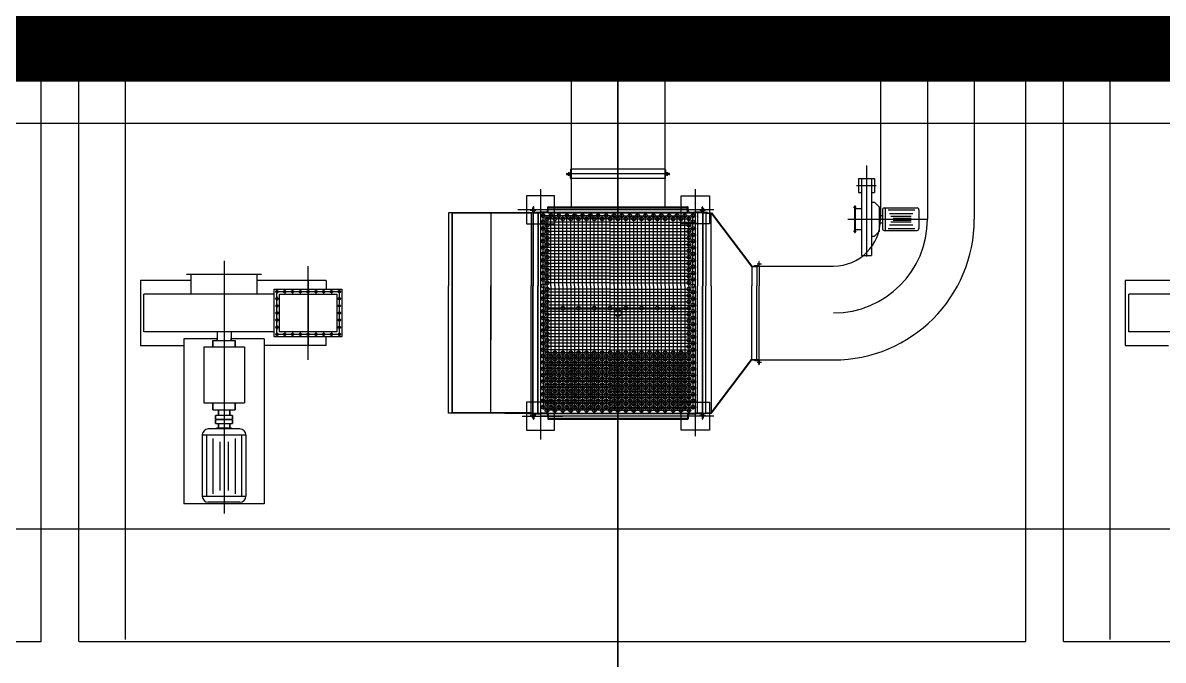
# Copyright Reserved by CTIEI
# Model space of a CAD drawing. Header units: metres. Extents: x -170 to 1091, y -90 to 504.
# Drawn here: x 245.65 to 257.81, y 76.04 to 82.83 of the extents above; entities that cross this region are included whole.
import ezdxf

# ---------------------------------------------------------------- set-up
doc = ezdxf.new("R2010")
doc.units = ezdxf.units.M
for name, pattern in [('PF_CENTER', [400, 250, -50, 50, -50]), ('PF_DASHED', [150, 100, -50]), ('PF_DIVIDE', [250, 100, -50, 0, -50, 0, -50])]:
    doc.linetypes.add(name, pattern=pattern)
for name, color, linetype in [('01', 7, 'CONTINUOUS'), ('02', 1, 'CONTINUOUS'), ('04', 2, 'PF_DASHED'), ('05', 4, 'PF_CENTER'), ('07', 6, 'PF_DIVIDE'), ('TKX', 3, 'CONTINUOUS')]:
    doc.layers.add(name, color=color, linetype=linetype)

msp = doc.modelspace()

# ---------------------------------------------------------------- linework, layer by layer
for p, q in [((247.4, 80.148, 0), (248.2, 80.148, 0)), ((247.45, 79.935, 0), (247.45, 80.148, 0)), ((248.15, 80.148, 0), (248.15, 79.935, 0)), ((248.336, 79.935, 0), (246.946, 79.935, 0)), ((258.836, 79.935, 0), (257.446, 79.935, 0)), ((247.725, 79.535, 0), (247.725, 79.442, 0)), ((247.875, 79.535, 0), (247.875, 79.442, 0)), ((247.68, 79.442, 0), (247.92, 79.442, 0)), ((247.68, 79.376, 0), (247.68, 79.442, 0)), ((247.68, 79.442, 0), (247.68, 79.376, 0)), ((247.725, 79.442, 0), (247.725, 79.465, 0)), ((247.875, 79.442, 0), (247.875, 79.465, 0)), ((247.92, 79.376, 0), (247.92, 79.442, 0)), ((247.92, 79.442, 0), (247.92, 79.376, 0)), ((247.583, 79.376, 0), (247.583, 78.777, 0)), ((247.583, 79.376, 0), (248.018, 79.376, 0)), ((248.018, 79.376, 0), (248.018, 78.777, 0)), ((247.583, 78.777, 0), (248.018, 78.777, 0)), ((247.68, 78.777, 0), (247.68, 78.704, 0)), ((247.68, 78.704, 0), (247.68, 78.777, 0)), ((247.68, 78.704, 0), (247.92, 78.704, 0)), ((247.74, 78.704, 0), (247.74, 78.642, 0)), ((247.74, 78.642, 0), (247.74, 78.704, 0)), ((247.86, 78.704, 0), (247.86, 78.642, 0)), ((247.86, 78.642, 0), (247.86, 78.704, 0)), ((247.92, 78.777, 0), (247.92, 78.704, 0)), ((247.92, 78.704, 0), (247.92, 78.777, 0)), ((247.89, 78.642, 0), (247.71, 78.642, 0)), ((247.71, 78.603, 0), (247.71, 78.642, 0)), ((247.71, 78.642, 0), (247.71, 78.603, 0)), ((247.71, 78.603, 0), (247.89, 78.603, 0)), ((247.71, 78.558, 0), (247.71, 78.597, 0)), ((247.71, 78.597, 0), (247.71, 78.558, 0)), ((247.89, 78.597, 0), (247.71, 78.597, 0)), ((247.71, 78.558, 0), (247.89, 78.558, 0)), ((247.74, 78.603, 0), (247.74, 78.597, 0)), ((247.74, 78.597, 0), (247.74, 78.603, 0)), ((247.74, 78.558, 0), (247.74, 78.51, 0)), ((247.74, 78.51, 0), (247.74, 78.558, 0)), ((247.86, 78.603, 0), (247.86, 78.597, 0)), ((247.86, 78.597, 0), (247.86, 78.603, 0)), ((247.86, 78.558, 0), (247.86, 78.51, 0)), ((247.86, 78.51, 0), (247.86, 78.558, 0)), ((247.89, 78.603, 0), (247.89, 78.642, 0)), ((247.89, 78.642, 0), (247.89, 78.603, 0)), ((247.89, 78.558, 0), (247.89, 78.597, 0)), ((247.89, 78.597, 0), (247.89, 78.558, 0)), ((247.568, 78.436, 0), (248.032, 78.436, 0)), ((247.568, 78.436, 0), (247.568, 77.782, 0)), ((247.969, 78.499, 0), (247.631, 78.499, 0)), ((248.032, 78.436, 0), (248.032, 77.782, 0)), ((247.568, 77.782, 0), (248.032, 77.782, 0)), ((247.969, 77.719, 0), (247.631, 77.719, 0))]:
    msp.add_line(p, q)
at = {"ltscale": 8}
for p, q in [((251.263, 79.791, 0), (251.393, 79.791, 0)), ((251.263, 79.781, 0), (251.393, 79.781, 0)), ((251.431, 79.791, 0), (251.561, 79.791, 0)), ((251.431, 79.781, 0), (251.561, 79.781, 0)), ((251.599, 79.791, 0), (251.729, 79.791, 0)), ((251.599, 79.781, 0), (251.729, 79.781, 0)), ((251.767, 79.791, 0), (251.897, 79.791, 0)), ((251.767, 79.781, 0), (251.897, 79.781, 0)), ((251.935, 79.791, 0), (252.065, 79.791, 0)), ((251.935, 79.781, 0), (252.065, 79.781, 0)), ((252.103, 79.791, 0), (252.233, 79.791, 0)), ((252.103, 79.781, 0), (252.233, 79.781, 0)), ((252.271, 79.791, 0), (252.401, 79.791, 0)), ((252.271, 79.781, 0), (252.401, 79.781, 0)), ((252.439, 79.791, 0), (252.569, 79.791, 0)), ((252.439, 79.781, 0), (252.569, 79.781, 0)), ((252.607, 79.791, 0), (252.737, 79.791, 0)), ((252.607, 79.781, 0), (252.737, 79.781, 0))]:
    msp.add_line(p, q, dxfattribs=at)
at = {"linetype": 'Continuous', "const_width": 1, "elevation": 0}
msp.add_lwpolyline([(165.7, 127.024), (280.5, 127.024), (280.5, 82.699), (165.7, 82.699)], close=True, dxfattribs=at)
at = {"elevation": 0}
msp.add_lwpolyline([(247.877, 78.51), (247.877, 78.499), (247.723, 78.499), (247.723, 78.51)], close=True, dxfattribs=at)
at = {"ltscale": 50}
msp.add_circle((252, 79.735, 0), 0.0358, dxfattribs=at)
for centre, start, end in [((247.631, 78.436, 0), 90, 180), ((247.969, 78.436, 0), 0, 90), ((247.969, 77.782, 0), 270, 0)]:
    msp.add_arc(centre, 0.063, start, end)
at = {"layer": '01', "ltscale": 8}
for p, q in [((251.5, 82.699, 0), (251.5, 80.867, 0)), ((252.5, 82.699, 0), (252.5, 80.867, 0)), ((254.8, 82.699, 0), (254.8, 80.735, 0)), ((255.8, 82.699, 0), (255.8, 80.735, 0)), ((251.494, 81.261, 0), (251.494, 81.229, 0)), ((252.5, 81.267, 0), (251.498, 81.267, 0)), ((252.506, 81.261, 0), (252.506, 81.229, 0)), ((252.55, 81.217, 0), (251.45, 81.217, 0)), ((251.5, 81.217, 0), (251.45, 81.217, 0)), ((251.5, 81.217, 0), (251.45, 81.217, 0)), ((251.456, 81.223, 0), (251.488, 81.223, 0)), ((251.456, 81.211, 0), (251.488, 81.211, 0)), ((251.494, 81.173, 0), (251.494, 81.205, 0)), ((252.5, 81.167, 0), (251.498, 81.167, 0)), ((252.5, 81.217, 0), (252.55, 81.217, 0)), ((252.5, 81.217, 0), (252.55, 81.217, 0)), ((252.506, 81.173, 0), (252.506, 81.205, 0)), ((252.544, 81.223, 0), (252.512, 81.223, 0)), ((252.544, 81.211, 0), (252.512, 81.211, 0)), ((254.565, 81.169, 0), (254.735, 81.169, 0)), ((254.565, 81.169, 0), (254.565, 81.018, 0)), ((254.596, 81.169, 0), (254.596, 80.348, 0)), ((254.705, 81.169, 0), (254.705, 80.348, 0)), ((254.735, 81.169, 0), (254.735, 81.018, 0)), ((251.025, 80.985, 0), (251.025, 80.685, 0)), ((251.325, 80.985, 0), (251.025, 80.985, 0)), ((251.325, 80.685, 0), (251.325, 80.985, 0)), ((252.675, 80.685, 0), (252.675, 80.985, 0)), ((252.675, 80.985, 0), (252.975, 80.985, 0)), ((252.975, 80.985, 0), (252.975, 80.685, 0)), ((254.565, 81.018, 0), (254.596, 81.018, 0)), ((254.705, 81.018, 0), (254.735, 81.018, 0)), ((254.705, 81.018, 0), (254.735, 81.018, 0)), ((251.097, 80.802, 0), (251.097, 80.867, 0)), ((251.257, 80.867, 0), (252.743, 80.867, 0)), ((251.257, 80.802, 0), (251.257, 80.867, 0)), ((252.743, 80.802, 0), (252.743, 80.867, 0)), ((252.903, 80.802, 0), (252.903, 80.867, 0)), ((254.524, 80.877, 0), (254.524, 80.593, 0)), ((254.524, 80.877, 0), (254.528, 80.877, 0)), ((254.528, 80.877, 0), (254.528, 80.593, 0)), ((254.705, 80.915, 0), (254.735, 80.915, 0)), ((254.785, 80.865, 0), (254.735, 80.915, 0)), ((254.785, 80.865, 0), (254.785, 80.605, 0)), ((251.044, 80.802, 0), (250.194, 80.802, 0)), ((250.194, 80.802, 0), (250.194, 80.024, 0)), ((250.234, 78.668, 0), (250.234, 80.802, 0)), ((250.237, 78.668, 0), (250.237, 80.802, 0)), ((251.074, 80.799, 0), (250.237, 80.799, 0)), ((250.644, 80.799, 0), (250.644, 79.446, 0)), ((251.094, 80.802, 0), (251.044, 80.802, 0)), ((251.049, 80.807, 0), (251.083, 80.807, 0)), ((251.074, 80.802, 0), (251.074, 80.024, 0)), ((251.089, 80.847, 0), (251.089, 80.813, 0)), ((251.094, 80.802, 0), (251.094, 80.852, 0)), ((251.094, 80.814, 0), (251.094, 80.024, 0)), ((251.097, 80.814, 0), (251.097, 80.024, 0)), ((251.097, 80.802, 0), (251.177, 80.802, 0)), ((251.106, 80.82, 0), (251.102, 80.863, 0)), ((251.116, 80.811, 0), (251.177, 80.811, 0)), ((251.15, 80.802, 0), (251.15, 80.024, 0)), ((251.238, 80.811, 0), (251.177, 80.811, 0)), ((251.257, 80.802, 0), (251.177, 80.802, 0)), ((251.248, 80.82, 0), (251.252, 80.863, 0)), ((251.257, 80.855, 0), (252.743, 80.855, 0)), ((251.257, 80.811, 0), (252.743, 80.811, 0)), ((251.257, 80.802, 0), (252.743, 80.802, 0)), ((252.743, 80.802, 0), (252.823, 80.802, 0)), ((252.752, 80.82, 0), (252.748, 80.863, 0)), ((252.762, 80.811, 0), (252.823, 80.811, 0)), ((252.884, 80.811, 0), (252.823, 80.811, 0)), ((252.903, 80.802, 0), (252.823, 80.802, 0)), ((252.85, 80.814, 0), (252.85, 80.024, 0)), ((252.894, 80.82, 0), (252.898, 80.863, 0)), ((252.903, 80.814, 0), (252.903, 80.024, 0)), ((252.906, 80.802, 0), (252.906, 80.852, 0)), ((252.906, 80.814, 0), (252.906, 80.024, 0)), ((252.906, 80.802, 0), (252.956, 80.802, 0)), ((252.911, 80.847, 0), (252.911, 80.813, 0)), ((252.951, 80.807, 0), (252.916, 80.807, 0)), ((252.936, 80.802, 0), (252.936, 80.024, 0)), ((252.936, 80.799, 0), (252.995, 80.799, 0)), ((252.956, 80.802, 0), (252.996, 80.802, 0)), ((252.995, 80.024, 0), (252.995, 80.799, 0)), ((252.995, 80.799, 0), (253.425, 80.232, 0)), ((252.996, 80.802, 0), (253.426, 80.235, 0)), ((254.524, 80.847, 0), (254.596, 80.847, 0)), ((254.785, 80.775, 0), (254.82, 80.775, 0)), ((254.82, 80.835, 0), (254.82, 80.635, 0)), ((254.84, 80.855, 0), (255.19, 80.855, 0)), ((254.85, 80.855, 0), (254.85, 80.615, 0)), ((255.209, 80.835, 0), (255.209, 80.635, 0)), ((251.025, 80.685, 0), (251.325, 80.685, 0)), ((252.975, 80.685, 0), (252.675, 80.685, 0)), ((254.524, 80.623, 0), (254.596, 80.623, 0)), ((254.785, 80.695, 0), (254.82, 80.695, 0)), ((254.524, 80.593, 0), (254.528, 80.593, 0)), ((254.705, 80.555, 0), (254.735, 80.555, 0)), ((254.785, 80.605, 0), (254.735, 80.555, 0)), ((254.84, 80.615, 0), (255.19, 80.615, 0)), ((253.501, 80.28, 0), (253.501, 80.246, 0)), ((253.506, 80.235, 0), (253.506, 80.285, 0)), ((254.596, 80.348, 0), (254.705, 80.348, 0)), ((253.425, 80.232, 0), (253.481, 80.232, 0)), ((253.426, 80.235, 0), (253.506, 80.235, 0)), ((253.426, 80.235, 0), (254.3, 80.235, 0)), ((253.426, 80.232, 0), (253.426, 80.024, 0)), ((253.506, 80.235, 0), (253.456, 80.235, 0)), ((253.461, 80.24, 0), (253.495, 80.24, 0)), ((253.481, 80.235, 0), (253.481, 80.024, 0)), ((253.506, 80.235, 0), (253.506, 80.024, 0)), ((247.45, 80.08, 0), (246.91, 80.08, 0)), ((246.91, 80.08, 0), (246.91, 79.39, 0)), ((248.89, 80.08, 0), (248.15, 80.08, 0)), ((248.89, 80.08, 0), (248.89, 79.99, 0)), ((250.194, 78.668, 0), (250.194, 80.024, 0)), ((250.644, 78.671, 0), (250.644, 80.024, 0)), ((251.074, 78.668, 0), (251.074, 80.024, 0)), ((251.094, 78.668, 0), (251.094, 80.024, 0)), ((251.097, 78.668, 0), (251.097, 80.024, 0)), ((251.15, 78.668, 0), (251.15, 80.024, 0)), ((252.85, 78.668, 0), (252.85, 80.024, 0)), ((252.903, 78.668, 0), (252.903, 80.024, 0)), ((252.906, 78.668, 0), (252.906, 80.024, 0)), ((252.936, 78.668, 0), (252.936, 80.024, 0)), ((252.995, 80.024, 0), (252.995, 78.671, 0)), ((253.426, 79.235, 0), (253.426, 80.024, 0)), ((253.481, 79.235, 0), (253.481, 80.024, 0)), ((253.506, 79.235, 0), (253.506, 80.024, 0)), ((257.95, 80.08, 0), (257.41, 80.08, 0)), ((257.41, 80.08, 0), (257.41, 79.39, 0)), ((246.946, 79.535, 0), (246.946, 79.935, 0)), ((248.336, 79.99, 0), (249.056, 79.99, 0)), ((248.336, 79.48, 0), (248.336, 79.99, 0)), ((248.39, 79.935, 0), (249.002, 79.935, 0)), ((248.39, 79.535, 0), (248.39, 79.935, 0)), ((249.002, 79.935, 0), (249.002, 79.535, 0)), ((249.056, 79.99, 0), (249.056, 79.48, 0)), ((257.446, 79.535, 0), (257.446, 79.935, 0)), ((249.002, 79.535, 0), (248.39, 79.535, 0)), ((247.371, 79.458, 0), (247.371, 77.7, 0)), ((247.725, 79.458, 0), (247.371, 79.458, 0)), ((248.229, 79.458, 0), (247.875, 79.458, 0)), ((248.229, 79.458, 0), (248.229, 77.7, 0)), ((249.056, 79.48, 0), (248.336, 79.48, 0)), ((248.89, 79.39, 0), (248.89, 79.48, 0)), ((246.91, 79.39, 0), (247.371, 79.39, 0)), ((248.89, 79.39, 0), (248.229, 79.39, 0)), ((257.41, 79.39, 0), (257.871, 79.39, 0)), ((252.995, 78.671, 0), (253.425, 79.238, 0)), ((252.996, 78.668, 0), (253.426, 79.235, 0)), ((253.425, 79.238, 0), (253.481, 79.238, 0)), ((253.426, 79.235, 0), (253.506, 79.235, 0)), ((253.426, 79.235, 0), (254.3, 79.235, 0)), ((253.506, 79.235, 0), (253.456, 79.235, 0)), ((253.461, 79.23, 0), (253.495, 79.23, 0)), ((253.501, 79.19, 0), (253.501, 79.225, 0)), ((253.506, 79.235, 0), (253.506, 79.185, 0)), ((251.025, 78.785, 0), (251.025, 78.485, 0)), ((251.325, 78.785, 0), (251.025, 78.785, 0)), ((251.325, 78.485, 0), (251.325, 78.785, 0)), ((252.675, 78.485, 0), (252.675, 78.785, 0)), ((252.675, 78.785, 0), (252.975, 78.785, 0)), ((252.975, 78.785, 0), (252.975, 78.485, 0)), ((251.044, 78.668, 0), (250.194, 78.668, 0)), ((251.074, 78.671, 0), (250.237, 78.671, 0)), ((250.795, 78.668, 0), (252.743, 78.668, 0)), ((251.094, 78.668, 0), (251.044, 78.668, 0)), ((251.049, 78.663, 0), (251.083, 78.663, 0)), ((251.089, 78.623, 0), (251.089, 78.658, 0)), ((251.094, 78.668, 0), (251.094, 78.618, 0)), ((251.097, 78.668, 0), (251.177, 78.668, 0)), ((251.097, 78.668, 0), (251.097, 78.603, 0)), ((251.106, 78.651, 0), (251.102, 78.608, 0)), ((251.116, 78.66, 0), (251.177, 78.66, 0)), ((251.257, 78.668, 0), (251.177, 78.668, 0)), ((251.238, 78.66, 0), (251.177, 78.66, 0)), ((251.248, 78.651, 0), (251.252, 78.608, 0)), ((251.257, 78.668, 0), (251.257, 78.603, 0)), ((251.257, 78.665, 0), (252.743, 78.665, 0)), ((251.257, 78.615, 0), (252.743, 78.615, 0)), ((251.257, 78.603, 0), (252.743, 78.603, 0)), ((252.743, 78.668, 0), (252.823, 78.668, 0)), ((252.743, 78.668, 0), (252.743, 78.603, 0)), ((252.752, 78.651, 0), (252.748, 78.608, 0)), ((252.762, 78.66, 0), (252.823, 78.66, 0)), ((252.903, 78.668, 0), (252.823, 78.668, 0)), ((252.884, 78.66, 0), (252.823, 78.66, 0)), ((252.894, 78.651, 0), (252.898, 78.608, 0)), ((252.903, 78.668, 0), (252.903, 78.603, 0)), ((252.906, 78.668, 0), (252.906, 78.618, 0)), ((252.906, 78.668, 0), (252.956, 78.668, 0)), ((252.911, 78.623, 0), (252.911, 78.658, 0)), ((252.951, 78.663, 0), (252.916, 78.663, 0)), ((252.936, 78.671, 0), (252.995, 78.671, 0)), ((252.956, 78.668, 0), (252.996, 78.668, 0)), ((251.025, 78.485, 0), (251.325, 78.485, 0)), ((252.975, 78.485, 0), (252.675, 78.485, 0)), ((248.229, 77.7, 0), (247.371, 77.7, 0))]:
    msp.add_line(p, q, dxfattribs=at)
at = {"layer": '01'}
for p, q in [((248.336, 79.535, 0), (246.946, 79.535, 0)), ((258.836, 79.535, 0), (257.446, 79.535, 0))]:
    msp.add_line(p, q, dxfattribs=at)
at = {"layer": '01', "ltscale": 8}
for centre, radius in [((251.202, 80.772, 0), 0.02), ((251.244, 80.738, 0), 0.02), ((251.286, 80.772, 0), 0.02), ((251.328, 80.738, 0), 0.02), ((251.37, 80.772, 0), 0.02), ((251.412, 80.738, 0), 0.02), ((251.454, 80.772, 0), 0.02), ((251.496, 80.738, 0), 0.02), ((251.538, 80.772, 0), 0.02), ((251.58, 80.738, 0), 0.02), ((251.622, 80.772, 0), 0.02), ((251.664, 80.738, 0), 0.02), ((251.706, 80.772, 0), 0.02), ((251.748, 80.738, 0), 0.02), ((251.79, 80.772, 0), 0.02), ((251.832, 80.738, 0), 0.02), ((251.874, 80.772, 0), 0.02), ((251.916, 80.738, 0), 0.02), ((251.958, 80.772, 0), 0.02), ((252, 80.738, 0), 0.02), ((252.042, 80.772, 0), 0.02), ((252.084, 80.738, 0), 0.02), ((252.126, 80.772, 0), 0.02), ((252.168, 80.738, 0), 0.02), ((252.21, 80.772, 0), 0.02), ((252.252, 80.738, 0), 0.02), ((252.294, 80.772, 0), 0.02), ((252.336, 80.738, 0), 0.02), ((252.378, 80.772, 0), 0.02), ((252.42, 80.738, 0), 0.02), ((252.462, 80.772, 0), 0.02), ((252.504, 80.738, 0), 0.02), ((252.546, 80.772, 0), 0.02), ((252.588, 80.738, 0), 0.02), ((252.63, 80.772, 0), 0.02), ((252.672, 80.738, 0), 0.02), ((252.714, 80.772, 0), 0.02), ((252.756, 80.738, 0), 0.02), ((252.798, 80.772, 0), 0.02), ((251.202, 80.704, 0), 0.02), ((251.202, 80.636, 0), 0.02), ((251.244, 80.67, 0), 0.02), ((251.244, 80.602, 0), 0.02), ((252.756, 80.67, 0), 0.02), ((252.756, 80.602, 0), 0.02), ((252.798, 80.704, 0), 0.02), ((252.798, 80.636, 0), 0.02), ((251.202, 80.568, 0), 0.02), ((251.202, 80.5, 0), 0.02), ((251.244, 80.534, 0), 0.02), ((252.756, 80.534, 0), 0.02), ((252.798, 80.568, 0), 0.02), ((252.798, 80.5, 0), 0.02), ((251.202, 80.432, 0), 0.02), ((251.202, 80.364, 0), 0.02), ((251.244, 80.466, 0), 0.02), ((251.244, 80.398, 0), 0.02), ((252.756, 80.466, 0), 0.02), ((252.756, 80.398, 0), 0.02), ((252.798, 80.432, 0), 0.02), ((252.798, 80.364, 0), 0.02), ((251.202, 80.296, 0), 0.02), ((251.244, 80.33, 0), 0.02), ((251.244, 80.262, 0), 0.02), ((252.756, 80.33, 0), 0.02), ((252.756, 80.262, 0), 0.02), ((252.798, 80.296, 0), 0.02), ((251.202, 80.228, 0), 0.02), ((251.202, 80.16, 0), 0.02), ((251.244, 80.194, 0), 0.02), ((251.244, 80.126, 0), 0.02), ((252.756, 80.194, 0), 0.02), ((252.756, 80.126, 0), 0.02), ((252.798, 80.228, 0), 0.02), ((252.798, 80.16, 0), 0.02), ((251.202, 80.092, 0), 0.02), ((251.202, 80.024, 0), 0.02), ((251.244, 80.058, 0), 0.02), ((252.756, 80.058, 0), 0.02), ((252.798, 80.092, 0), 0.02), ((252.798, 80.024, 0), 0.02), ((248.364, 79.963, 0), 0.012), ((248.364, 79.887, 0), 0.012), ((248.447, 79.963, 0), 0.012), ((248.53, 79.963, 0), 0.012), ((248.613, 79.963, 0), 0.012), ((248.696, 79.963, 0), 0.012), ((248.779, 79.963, 0), 0.012), ((248.862, 79.963, 0), 0.012), ((248.945, 79.963, 0), 0.012), ((249.028, 79.963, 0), 0.012), ((249.028, 79.887, 0), 0.012), ((251.202, 79.956, 0), 0.02), ((251.202, 79.888, 0), 0.02), ((251.244, 79.99, 0), 0.02), ((251.244, 79.922, 0), 0.02), ((252.756, 79.99, 0), 0.02), ((252.756, 79.922, 0), 0.02), ((252.798, 79.956, 0), 0.02), ((252.798, 79.888, 0), 0.02), ((248.364, 79.811, 0), 0.012), ((249.028, 79.811, 0), 0.012), ((251.202, 79.82, 0), 0.02), ((251.202, 79.752, 0), 0.02), ((251.244, 79.854, 0), 0.02), ((251.244, 79.786, 0), 0.02), ((251.412, 79.786, 0), 0.02), ((251.58, 79.786, 0), 0.02), ((251.748, 79.786, 0), 0.02), ((251.916, 79.786, 0), 0.02), ((252.084, 79.786, 0), 0.02), ((252.252, 79.786, 0), 0.02), ((252.42, 79.786, 0), 0.02), ((252.588, 79.786, 0), 0.02), ((252.756, 79.854, 0), 0.02), ((252.756, 79.786, 0), 0.02), ((252.798, 79.82, 0), 0.02), ((252.798, 79.752, 0), 0.02), ((248.364, 79.735, 0), 0.012), ((248.364, 79.659, 0), 0.012), ((249.028, 79.735, 0), 0.012), ((249.028, 79.659, 0), 0.012), ((251.202, 79.684, 0), 0.02), ((251.244, 79.718, 0), 0.02), ((251.244, 79.65, 0), 0.02), ((252.756, 79.718, 0), 0.02), ((252.756, 79.65, 0), 0.02), ((252.798, 79.684, 0), 0.02), ((248.364, 79.583, 0), 0.012), ((249.028, 79.583, 0), 0.012), ((251.202, 79.616, 0), 0.02), ((251.202, 79.548, 0), 0.02), ((251.244, 79.582, 0), 0.02), ((251.244, 79.514, 0), 0.02), ((252.756, 79.582, 0), 0.02), ((252.756, 79.514, 0), 0.02), ((252.798, 79.616, 0), 0.02), ((252.798, 79.548, 0), 0.02), ((248.364, 79.507, 0), 0.012), ((248.447, 79.507, 0), 0.012), ((248.53, 79.507, 0), 0.012), ((248.613, 79.507, 0), 0.012), ((248.696, 79.507, 0), 0.012), ((248.779, 79.507, 0), 0.012), ((248.862, 79.507, 0), 0.012), ((248.945, 79.507, 0), 0.012), ((249.028, 79.507, 0), 0.012), ((251.202, 79.48, 0), 0.02), ((251.202, 79.412, 0), 0.02), ((251.244, 79.446, 0), 0.02), ((252.756, 79.446, 0), 0.02), ((252.798, 79.48, 0), 0.02), ((252.798, 79.412, 0), 0.02), ((251.202, 79.344, 0), 0.02), ((251.202, 79.276, 0), 0.02), ((251.244, 79.378, 0), 0.02), ((251.244, 79.31, 0), 0.02), ((251.286, 79.276, 0), 0.02), ((251.328, 79.31, 0), 0.02), ((251.37, 79.276, 0), 0.02), ((251.412, 79.31, 0), 0.02), ((251.454, 79.276, 0), 0.02), ((251.496, 79.31, 0), 0.02), ((251.538, 79.276, 0), 0.02), ((251.58, 79.31, 0), 0.02), ((251.622, 79.276, 0), 0.02), ((251.664, 79.31, 0), 0.02), ((251.706, 79.276, 0), 0.02), ((251.748, 79.31, 0), 0.02), ((251.79, 79.276, 0), 0.02), ((251.832, 79.31, 0), 0.02), ((251.874, 79.276, 0), 0.02), ((251.916, 79.31, 0), 0.02), ((251.958, 79.276, 0), 0.02), ((252, 79.31, 0), 0.02), ((252.042, 79.276, 0), 0.02), ((252.084, 79.31, 0), 0.02), ((252.126, 79.276, 0), 0.02), ((252.168, 79.31, 0), 0.02), ((252.21, 79.276, 0), 0.02), ((252.252, 79.31, 0), 0.02), ((252.294, 79.276, 0), 0.02), ((252.336, 79.31, 0), 0.02), ((252.378, 79.276, 0), 0.02), ((252.42, 79.31, 0), 0.02), ((252.462, 79.276, 0), 0.02), ((252.504, 79.31, 0), 0.02), ((252.546, 79.276, 0), 0.02), ((252.588, 79.31, 0), 0.02), ((252.63, 79.276, 0), 0.02), ((252.672, 79.31, 0), 0.02), ((252.714, 79.276, 0), 0.02), ((252.756, 79.378, 0), 0.02), ((252.756, 79.31, 0), 0.02), ((252.798, 79.344, 0), 0.02), ((252.798, 79.276, 0), 0.02), ((251.202, 79.208, 0), 0.02), ((251.244, 79.242, 0), 0.02), ((251.244, 79.174, 0), 0.02), ((251.286, 79.208, 0), 0.02), ((251.328, 79.242, 0), 0.02), ((251.328, 79.174, 0), 0.02), ((251.37, 79.208, 0), 0.02), ((251.412, 79.242, 0), 0.02), ((251.412, 79.174, 0), 0.02), ((251.454, 79.208, 0), 0.02), ((251.496, 79.242, 0), 0.02), ((251.496, 79.174, 0), 0.02), ((251.538, 79.208, 0), 0.02), ((251.58, 79.242, 0), 0.02), ((251.58, 79.174, 0), 0.02), ((251.622, 79.208, 0), 0.02), ((251.664, 79.242, 0), 0.02), ((251.664, 79.174, 0), 0.02), ((251.706, 79.208, 0), 0.02), ((251.748, 79.242, 0), 0.02), ((251.748, 79.174, 0), 0.02), ((251.79, 79.208, 0), 0.02), ((251.832, 79.242, 0), 0.02), ((251.832, 79.174, 0), 0.02), ((251.874, 79.208, 0), 0.02), ((251.916, 79.242, 0), 0.02), ((251.916, 79.174, 0), 0.02), ((251.958, 79.208, 0), 0.02), ((252, 79.242, 0), 0.02), ((252, 79.174, 0), 0.02), ((252.042, 79.208, 0), 0.02), ((252.084, 79.242, 0), 0.02), ((252.084, 79.174, 0), 0.02), ((252.126, 79.208, 0), 0.02), ((252.168, 79.242, 0), 0.02), ((252.168, 79.174, 0), 0.02), ((252.21, 79.208, 0), 0.02), ((252.252, 79.242, 0), 0.02), ((252.252, 79.174, 0), 0.02), ((252.294, 79.208, 0), 0.02), ((252.336, 79.242, 0), 0.02), ((252.336, 79.174, 0), 0.02), ((252.378, 79.208, 0), 0.02), ((252.42, 79.242, 0), 0.02), ((252.42, 79.174, 0), 0.02), ((252.462, 79.208, 0), 0.02), ((252.504, 79.242, 0), 0.02), ((252.504, 79.174, 0), 0.02), ((252.546, 79.208, 0), 0.02), ((252.588, 79.242, 0), 0.02), ((252.588, 79.174, 0), 0.02), ((252.63, 79.208, 0), 0.02), ((252.672, 79.242, 0), 0.02), ((252.672, 79.174, 0), 0.02), ((252.714, 79.208, 0), 0.02), ((252.756, 79.242, 0), 0.02), ((252.756, 79.174, 0), 0.02), ((252.798, 79.208, 0), 0.02), ((251.202, 79.14, 0), 0.02), ((251.202, 79.072, 0), 0.02), ((251.244, 79.106, 0), 0.02), ((251.244, 79.038, 0), 0.02), ((251.286, 79.14, 0), 0.02), ((251.286, 79.072, 0), 0.02), ((251.328, 79.106, 0), 0.02), ((251.328, 79.038, 0), 0.02), ((251.37, 79.14, 0), 0.02), ((251.37, 79.072, 0), 0.02), ((251.412, 79.106, 0), 0.02), ((251.412, 79.038, 0), 0.02), ((251.454, 79.14, 0), 0.02), ((251.454, 79.072, 0), 0.02), ((251.496, 79.106, 0), 0.02), ((251.496, 79.038, 0), 0.02), ((251.538, 79.14, 0), 0.02), ((251.538, 79.072, 0), 0.02), ((251.58, 79.106, 0), 0.02), ((251.58, 79.038, 0), 0.02), ((251.622, 79.14, 0), 0.02), ((251.622, 79.072, 0), 0.02), ((251.664, 79.106, 0), 0.02), ((251.664, 79.038, 0), 0.02), ((251.706, 79.14, 0), 0.02), ((251.706, 79.072, 0), 0.02), ((251.748, 79.106, 0), 0.02), ((251.748, 79.038, 0), 0.02), ((251.79, 79.14, 0), 0.02), ((251.79, 79.072, 0), 0.02), ((251.832, 79.106, 0), 0.02), ((251.832, 79.038, 0), 0.02), ((251.874, 79.14, 0), 0.02), ((251.874, 79.072, 0), 0.02), ((251.916, 79.106, 0), 0.02), ((251.916, 79.038, 0), 0.02), ((251.958, 79.14, 0), 0.02), ((251.958, 79.072, 0), 0.02), ((252, 79.106, 0), 0.02), ((252, 79.038, 0), 0.02), ((252.042, 79.14, 0), 0.02), ((252.042, 79.072, 0), 0.02), ((252.084, 79.106, 0), 0.02), ((252.084, 79.038, 0), 0.02), ((252.126, 79.14, 0), 0.02), ((252.126, 79.072, 0), 0.02), ((252.168, 79.106, 0), 0.02), ((252.168, 79.038, 0), 0.02), ((252.21, 79.14, 0), 0.02), ((252.21, 79.072, 0), 0.02), ((252.252, 79.106, 0), 0.02), ((252.252, 79.038, 0), 0.02), ((252.294, 79.14, 0), 0.02), ((252.294, 79.072, 0), 0.02), ((252.336, 79.106, 0), 0.02), ((252.336, 79.038, 0), 0.02), ((252.378, 79.14, 0), 0.02), ((252.378, 79.072, 0), 0.02), ((252.42, 79.106, 0), 0.02), ((252.42, 79.038, 0), 0.02), ((252.462, 79.14, 0), 0.02), ((252.462, 79.072, 0), 0.02), ((252.504, 79.106, 0), 0.02), ((252.504, 79.038, 0), 0.02), ((252.546, 79.14, 0), 0.02), ((252.546, 79.072, 0), 0.02), ((252.588, 79.106, 0), 0.02), ((252.588, 79.038, 0), 0.02), ((252.63, 79.14, 0), 0.02), ((252.63, 79.072, 0), 0.02), ((252.672, 79.106, 0), 0.02), ((252.672, 79.038, 0), 0.02), ((252.714, 79.14, 0), 0.02), ((252.714, 79.072, 0), 0.02), ((252.756, 79.106, 0), 0.02), ((252.756, 79.038, 0), 0.02), ((252.798, 79.14, 0), 0.02), ((252.798, 79.072, 0), 0.02), ((251.202, 79.004, 0), 0.02), ((251.202, 78.936, 0), 0.02), ((251.244, 78.97, 0), 0.02), ((251.244, 78.902, 0), 0.02), ((251.286, 79.004, 0), 0.02), ((251.286, 78.936, 0), 0.02), ((251.328, 78.97, 0), 0.02), ((251.328, 78.902, 0), 0.02), ((251.37, 79.004, 0), 0.02), ((251.37, 78.936, 0), 0.02), ((251.412, 78.97, 0), 0.02), ((251.412, 78.902, 0), 0.02), ((251.454, 79.004, 0), 0.02), ((251.454, 78.936, 0), 0.02), ((251.496, 78.97, 0), 0.02), ((251.496, 78.902, 0), 0.02), ((251.538, 79.004, 0), 0.02), ((251.538, 78.936, 0), 0.02), ((251.58, 78.97, 0), 0.02), ((251.58, 78.902, 0), 0.02), ((251.622, 79.004, 0), 0.02), ((251.622, 78.936, 0), 0.02), ((251.664, 78.97, 0), 0.02), ((251.664, 78.902, 0), 0.02), ((251.706, 79.004, 0), 0.02), ((251.706, 78.936, 0), 0.02), ((251.748, 78.97, 0), 0.02), ((251.748, 78.902, 0), 0.02), ((251.79, 79.004, 0), 0.02), ((251.79, 78.936, 0), 0.02), ((251.832, 78.97, 0), 0.02), ((251.832, 78.902, 0), 0.02), ((251.874, 79.004, 0), 0.02), ((251.874, 78.936, 0), 0.02), ((251.916, 78.97, 0), 0.02), ((251.916, 78.902, 0), 0.02), ((251.958, 79.004, 0), 0.02), ((251.958, 78.936, 0), 0.02), ((252, 78.97, 0), 0.02), ((252, 78.902, 0), 0.02), ((252.042, 79.004, 0), 0.02), ((252.042, 78.936, 0), 0.02), ((252.084, 78.97, 0), 0.02), ((252.084, 78.902, 0), 0.02), ((252.126, 79.004, 0), 0.02), ((252.126, 78.936, 0), 0.02), ((252.168, 78.97, 0), 0.02), ((252.168, 78.902, 0), 0.02), ((252.21, 79.004, 0), 0.02), ((252.21, 78.936, 0), 0.02), ((252.252, 78.97, 0), 0.02), ((252.252, 78.902, 0), 0.02), ((252.294, 79.004, 0), 0.02), ((252.294, 78.936, 0), 0.02), ((252.336, 78.97, 0), 0.02), ((252.336, 78.902, 0), 0.02), ((252.378, 79.004, 0), 0.02), ((252.378, 78.936, 0), 0.02), ((252.42, 78.97, 0), 0.02), ((252.42, 78.902, 0), 0.02), ((252.462, 79.004, 0), 0.02), ((252.462, 78.936, 0), 0.02), ((252.504, 78.97, 0), 0.02), ((252.504, 78.902, 0), 0.02), ((252.546, 79.004, 0), 0.02), ((252.546, 78.936, 0), 0.02), ((252.588, 78.97, 0), 0.02), ((252.588, 78.902, 0), 0.02), ((252.63, 79.004, 0), 0.02), ((252.63, 78.936, 0), 0.02), ((252.672, 78.97, 0), 0.02), ((252.672, 78.902, 0), 0.02), ((252.714, 79.004, 0), 0.02), ((252.714, 78.936, 0), 0.02), ((252.756, 78.97, 0), 0.02), ((252.756, 78.902, 0), 0.02), ((252.798, 79.004, 0), 0.02), ((252.798, 78.936, 0), 0.02), ((251.202, 78.868, 0), 0.02), ((251.202, 78.8, 0), 0.02), ((251.244, 78.834, 0), 0.02), ((251.286, 78.868, 0), 0.02), ((251.286, 78.8, 0), 0.02), ((251.328, 78.834, 0), 0.02), ((251.37, 78.868, 0), 0.02), ((251.37, 78.8, 0), 0.02), ((251.412, 78.834, 0), 0.02), ((251.454, 78.868, 0), 0.02), ((251.454, 78.8, 0), 0.02), ((251.496, 78.834, 0), 0.02), ((251.538, 78.868, 0), 0.02), ((251.538, 78.8, 0), 0.02), ((251.58, 78.834, 0), 0.02), ((251.622, 78.868, 0), 0.02), ((251.622, 78.8, 0), 0.02), ((251.664, 78.834, 0), 0.02), ((251.706, 78.868, 0), 0.02), ((251.706, 78.8, 0), 0.02), ((251.748, 78.834, 0), 0.02), ((251.79, 78.868, 0), 0.02), ((251.79, 78.8, 0), 0.02), ((251.832, 78.834, 0), 0.02), ((251.874, 78.868, 0), 0.02), ((251.874, 78.8, 0), 0.02), ((251.916, 78.834, 0), 0.02), ((251.958, 78.868, 0), 0.02), ((251.958, 78.8, 0), 0.02), ((252, 78.834, 0), 0.02), ((252.042, 78.868, 0), 0.02), ((252.042, 78.8, 0), 0.02), ((252.084, 78.834, 0), 0.02), ((252.126, 78.868, 0), 0.02), ((252.126, 78.8, 0), 0.02), ((252.168, 78.834, 0), 0.02), ((252.21, 78.868, 0), 0.02), ((252.21, 78.8, 0), 0.02), ((252.252, 78.834, 0), 0.02), ((252.294, 78.868, 0), 0.02), ((252.294, 78.8, 0), 0.02), ((252.336, 78.834, 0), 0.02), ((252.378, 78.868, 0), 0.02), ((252.378, 78.8, 0), 0.02), ((252.42, 78.834, 0), 0.02), ((252.462, 78.868, 0), 0.02), ((252.462, 78.8, 0), 0.02), ((252.504, 78.834, 0), 0.02), ((252.546, 78.868, 0), 0.02), ((252.546, 78.8, 0), 0.02), ((252.588, 78.834, 0), 0.02), ((252.63, 78.868, 0), 0.02), ((252.63, 78.8, 0), 0.02), ((252.672, 78.834, 0), 0.02), ((252.714, 78.868, 0), 0.02), ((252.714, 78.8, 0), 0.02), ((252.756, 78.834, 0), 0.02), ((252.798, 78.868, 0), 0.02), ((252.798, 78.8, 0), 0.02), ((251.202, 78.732, 0), 0.02), ((251.244, 78.766, 0), 0.02), ((251.244, 78.698, 0), 0.02), ((251.286, 78.732, 0), 0.02), ((251.328, 78.766, 0), 0.02), ((251.328, 78.698, 0), 0.02), ((251.37, 78.732, 0), 0.02), ((251.412, 78.766, 0), 0.02), ((251.412, 78.698, 0), 0.02), ((251.454, 78.732, 0), 0.02), ((251.496, 78.766, 0), 0.02), ((251.496, 78.698, 0), 0.02), ((251.538, 78.732, 0), 0.02), ((251.58, 78.766, 0), 0.02), ((251.58, 78.698, 0), 0.02), ((251.622, 78.732, 0), 0.02), ((251.664, 78.766, 0), 0.02), ((251.664, 78.698, 0), 0.02), ((251.706, 78.732, 0), 0.02), ((251.748, 78.766, 0), 0.02), ((251.748, 78.698, 0), 0.02), ((251.79, 78.732, 0), 0.02), ((251.832, 78.766, 0), 0.02), ((251.832, 78.698, 0), 0.02), ((251.874, 78.732, 0), 0.02), ((251.916, 78.766, 0), 0.02), ((251.916, 78.698, 0), 0.02), ((251.958, 78.732, 0), 0.02), ((252, 78.766, 0), 0.02), ((252, 78.698, 0), 0.02), ((252.042, 78.732, 0), 0.02), ((252.084, 78.766, 0), 0.02), ((252.084, 78.698, 0), 0.02), ((252.126, 78.732, 0), 0.02), ((252.168, 78.766, 0), 0.02), ((252.168, 78.698, 0), 0.02), ((252.21, 78.732, 0), 0.02), ((252.252, 78.766, 0), 0.02), ((252.252, 78.698, 0), 0.02), ((252.294, 78.732, 0), 0.02), ((252.336, 78.766, 0), 0.02), ((252.336, 78.698, 0), 0.02), ((252.378, 78.732, 0), 0.02), ((252.42, 78.766, 0), 0.02), ((252.42, 78.698, 0), 0.02), ((252.462, 78.732, 0), 0.02), ((252.504, 78.766, 0), 0.02), ((252.504, 78.698, 0), 0.02), ((252.546, 78.732, 0), 0.02), ((252.588, 78.766, 0), 0.02), ((252.588, 78.698, 0), 0.02), ((252.63, 78.732, 0), 0.02), ((252.672, 78.766, 0), 0.02), ((252.672, 78.698, 0), 0.02), ((252.714, 78.732, 0), 0.02), ((252.756, 78.766, 0), 0.02), ((252.756, 78.698, 0), 0.02), ((252.798, 78.732, 0), 0.02)]:
    msp.add_circle(centre, radius, dxfattribs=at)
for centre, radius, start, end in [((251.488, 81.229, 0), 0.006, 270, 0), ((251.499, 81.262, 0), 0.00499, 76.6899, 193.3101), ((252.501, 81.262, 0), 0.00499, 346.6899, 103.3101), ((252.512, 81.229, 0), 0.006, 180, 270), ((251.455, 81.218, 0), 0.00499, 76.6899, 193.3101), ((251.455, 81.216, 0), 0.00499, 166.6899, 283.3101), ((251.488, 81.205, 0), 0.006, 0, 90), ((251.499, 81.172, 0), 0.00499, 166.6899, 283.3101), ((252.501, 81.172, 0), 0.00499, 256.6899, 13.3101), ((252.512, 81.205, 0), 0.006, 90, 180), ((252.545, 81.218, 0), 0.00499, 346.6899, 103.3101), ((252.545, 81.216, 0), 0.00499, 256.6899, 13.3101), ((251.097, 80.862, 0), 0.005, 5.71, 90), ((251.257, 80.862, 0), 0.005, 90, 174.29), ((252.743, 80.862, 0), 0.005, 5.71, 90), ((252.903, 80.862, 0), 0.005, 90, 174.29), ((251.048, 80.803, 0), 0.00416, 76.6899, 193.3101), ((251.083, 80.813, 0), 0.0055, 270, 0), ((251.093, 80.848, 0), 0.00416, 76.6899, 193.3101), ((251.116, 80.821, 0), 0.01, 185.71, 270), ((251.238, 80.821, 0), 0.01, 270, 354.29), ((252.762, 80.821, 0), 0.01, 185.71, 270), ((252.884, 80.821, 0), 0.01, 270, 354.29), ((252.907, 80.848, 0), 0.00416, 346.6899, 103.3101), ((252.916, 80.813, 0), 0.0055, 180, 270), ((252.952, 80.803, 0), 0.00416, 346.6899, 103.3101), ((254.84, 80.835, 0), 0.02, 90, 180), ((255.19, 80.835, 0), 0.02, 0, 90), ((254.3, 80.735, 0), 1.5, 270, 0), ((254.3, 80.735, 0), 0.5, 270, 0), ((254.84, 80.635, 0), 0.02, 180, 270), ((255.19, 80.635, 0), 0.02, 270, 0), ((253.505, 80.281, 0), 0.00416, 76.6899, 193.3101), ((253.46, 80.236, 0), 0.00416, 76.6899, 193.3101), ((253.495, 80.246, 0), 0.0055, 270, 0), ((253.46, 79.234, 0), 0.00416, 166.6899, 283.3101), ((253.495, 79.225, 0), 0.0055, 0, 90), ((253.505, 79.189, 0), 0.00416, 166.6899, 283.3101), ((251.048, 78.667, 0), 0.00416, 166.6899, 283.3101), ((251.083, 78.658, 0), 0.0055, 0, 90), ((251.093, 78.622, 0), 0.00416, 166.6899, 283.3101), ((251.097, 78.608, 0), 0.005, 270, 354.29), ((251.116, 78.65, 0), 0.01, 90, 174.29), ((251.238, 78.65, 0), 0.01, 5.71, 90), ((251.257, 78.608, 0), 0.005, 185.71, 270), ((252.743, 78.608, 0), 0.005, 270, 354.29), ((252.762, 78.65, 0), 0.01, 90, 174.29), ((252.884, 78.65, 0), 0.01, 5.71, 90), ((252.903, 78.608, 0), 0.005, 185.71, 270), ((252.907, 78.622, 0), 0.00416, 256.6899, 13.3101), ((252.916, 78.658, 0), 0.0055, 90, 180), ((252.952, 78.667, 0), 0.00416, 256.6899, 13.3101)]:
    msp.add_arc(centre, radius, start, end, dxfattribs=at)
at = {"layer": '01'}
msp.add_arc((247.631, 77.782, 0), 0.063, 180, 270, dxfattribs=at)
at = {"layer": '01', "ltscale": 8}
for p in [(251.5, 81.217, 0), (251.5, 81.217, 0), (252.5, 81.217, 0), (252.5, 81.217, 0), (251.094, 80.802, 0), (252.906, 80.802, 0), (253.506, 80.235, 0), (253.506, 79.235, 0), (251.094, 78.668, 0), (252.906, 78.668, 0)]:
    msp.add_point(p, dxfattribs=at)
at = {"layer": '02', "ltscale": 8}
for p, q in [((245.85, 76.235), (245.85, 82.699, 0)), ((246.25, 76.235), (246.25, 82.699, 0)), ((256.35, 76.235), (256.35, 82.699, 0)), ((256.75, 76.235), (256.75, 82.699, 0)), ((254.882, 80.835, 0), (255.166, 80.835, 0)), ((254.896, 80.795, 0), (255.145, 80.795, 0)), ((254.908, 80.765, 0), (255.128, 80.765, 0)), ((254.936, 80.745, 0), (255.127, 80.745, 0)), ((254.882, 80.635, 0), (255.166, 80.635, 0)), ((254.896, 80.675, 0), (255.145, 80.675, 0)), ((254.908, 80.705, 0), (255.128, 80.705, 0)), ((254.936, 80.725, 0), (255.127, 80.725, 0)), ((235.75, 76.235, 0), (245.85, 76.235, 0)), ((246.25, 76.235, 0), (256.35, 76.235)), ((256.75, 76.235), (266.85, 76.235, 0))]:
    msp.add_line(p, q, dxfattribs=at)
at = {"layer": '02'}
for p, q in [((247.614, 78.431, 0), (247.614, 77.777, 0)), ((247.68, 78.399, 0), (247.68, 77.809, 0)), ((247.755, 78.363, 0), (247.755, 77.845, 0)), ((247.845, 78.363, 0), (247.845, 77.845, 0)), ((247.92, 78.399, 0), (247.92, 77.809, 0)), ((247.986, 78.431, 0), (247.986, 77.777, 0))]:
    msp.add_line(p, q, dxfattribs=at)
at = {"layer": '04', "ltscale": 8}
for p in [(251.144, 80.814, 0), (251.144, 78.668, 0)]:
    msp.add_line(p, (251.144, 80.024, 0), dxfattribs=at)
at = {"layer": '05', "ltscale": 8}
for p, q in [((246.75, 76.254), (246.75, 82.699)), ((252, 82.699, 0), (252, 75.201, 0)), ((252, 72.602, 0), (252, 82.699)), ((255.3, 82.699), (255.3, 80.735)), ((257.25, 76.254), (257.25, 82.699)), ((257.25, 76.254), (257.25, 82.699)), ((251.475, 81.237, 0), (251.475, 81.2, 0)), ((251.475, 81.198, 0), (251.475, 81.234, 0)), ((252.525, 81.237, 0), (252.525, 81.2, 0)), ((252.525, 81.198, 0), (252.525, 81.234, 0)), ((254.65, 81.307, 0), (254.65, 80.337, 0)), ((254.65, 81.187, 0), (254.65, 81, 0)), ((251.175, 81.055, 0), (251.175, 80.623, 0)), ((252.825, 81.055, 0), (252.825, 80.623, 0)), ((254.545, 81.093, 0), (254.755, 81.093, 0)), ((253.023, 80.835, 0), (250.934, 80.835, 0)), ((251.124, 80.827, 0), (251.065, 80.827, 0)), ((251.175, 80.835, 0), (251.175, 78.386, 0)), ((251.916, 80.772, 0), (251.177, 80.772, 0)), ((251.202, 80.024, 0), (251.202, 80.797, 0)), ((251.244, 80.024, 0), (251.244, 80.763, 0)), ((251.286, 80.024, 0), (251.286, 80.797, 0)), ((251.328, 80.024, 0), (251.328, 80.763, 0)), ((251.37, 80.024, 0), (251.37, 80.797, 0)), ((251.412, 80.024, 0), (251.412, 80.763, 0)), ((251.454, 80.024, 0), (251.454, 80.797, 0)), ((251.496, 80.024, 0), (251.496, 80.763, 0)), ((251.538, 80.024, 0), (251.538, 80.797, 0)), ((251.58, 80.024, 0), (251.58, 80.763, 0)), ((251.622, 80.024, 0), (251.622, 80.797, 0)), ((251.664, 80.024, 0), (251.664, 80.763, 0)), ((251.706, 80.024, 0), (251.706, 80.797, 0)), ((251.748, 80.024, 0), (251.748, 80.763, 0)), ((251.79, 80.024, 0), (251.79, 80.797, 0)), ((251.832, 80.024, 0), (251.832, 80.763, 0)), ((251.874, 80.024, 0), (251.874, 80.797, 0)), ((251.916, 80.772, 0), (252.835, 80.772, 0)), ((251.916, 78.673, 0), (251.916, 80.763, 0)), ((251.958, 80.024, 0), (251.958, 80.797, 0)), ((252, 80.024, 0), (252, 80.763, 0)), ((252.042, 80.024, 0), (252.042, 80.797, 0)), ((252.084, 80.024, 0), (252.084, 80.763, 0)), ((252.126, 80.024, 0), (252.126, 80.797, 0)), ((252.168, 80.024, 0), (252.168, 80.763, 0)), ((252.21, 80.024, 0), (252.21, 80.797, 0)), ((252.252, 80.024, 0), (252.252, 80.763, 0)), ((252.294, 80.024, 0), (252.294, 80.797, 0)), ((252.336, 80.024, 0), (252.336, 80.763, 0)), ((252.378, 80.024, 0), (252.378, 80.797, 0)), ((252.42, 80.024, 0), (252.42, 80.763, 0)), ((252.462, 80.024, 0), (252.462, 80.797, 0)), ((252.504, 80.024, 0), (252.504, 80.763, 0)), ((252.546, 80.024, 0), (252.546, 80.797, 0)), ((252.588, 80.024, 0), (252.588, 80.763, 0)), ((252.63, 80.024, 0), (252.63, 80.797, 0)), ((252.672, 80.024, 0), (252.672, 80.763, 0)), ((252.714, 80.024, 0), (252.714, 80.797, 0)), ((252.756, 80.024, 0), (252.756, 80.763, 0)), ((252.798, 80.024, 0), (252.798, 80.797, 0)), ((252.933, 80.827, 0), (252.874, 80.827, 0)), ((254.511, 80.862, 0), (254.54, 80.862, 0)), ((251.916, 80.704, 0), (251.177, 80.704, 0)), ((251.916, 80.636, 0), (251.177, 80.636, 0)), ((251.916, 80.738, 0), (251.219, 80.738, 0)), ((251.916, 80.67, 0), (251.219, 80.67, 0)), ((251.916, 80.738, 0), (252.78, 80.738, 0)), ((251.916, 80.704, 0), (252.835, 80.704, 0)), ((251.916, 80.67, 0), (252.78, 80.67, 0)), ((251.916, 80.636, 0), (252.835, 80.636, 0)), ((252.825, 80.623, 0), (252.825, 78.423, 0)), ((254.45, 80.735, 0), (255.298, 80.735, 0)), ((251.916, 80.568, 0), (251.177, 80.568, 0)), ((251.916, 80.5, 0), (251.177, 80.5, 0)), ((251.916, 80.602, 0), (251.219, 80.602, 0)), ((251.916, 80.534, 0), (251.219, 80.534, 0)), ((251.916, 80.602, 0), (252.78, 80.602, 0)), ((251.916, 80.568, 0), (252.835, 80.568, 0)), ((251.916, 80.534, 0), (252.78, 80.534, 0)), ((251.916, 80.5, 0), (252.835, 80.5, 0)), ((254.512, 80.608, 0), (254.541, 80.608, 0)), ((251.916, 80.432, 0), (251.177, 80.432, 0)), ((251.916, 80.466, 0), (251.219, 80.466, 0)), ((251.916, 80.398, 0), (251.219, 80.398, 0)), ((251.916, 80.466, 0), (252.78, 80.466, 0)), ((251.916, 80.432, 0), (252.835, 80.432, 0)), ((251.916, 80.398, 0), (252.78, 80.398, 0)), ((247.8, 80.29, 0), (247.8, 77.599, 0)), ((251.916, 80.364, 0), (251.177, 80.364, 0)), ((251.916, 80.296, 0), (251.177, 80.296, 0)), ((251.916, 80.33, 0), (251.219, 80.33, 0)), ((251.916, 80.262, 0), (251.219, 80.262, 0)), ((251.916, 80.364, 0), (252.835, 80.364, 0)), ((251.916, 80.33, 0), (252.78, 80.33, 0)), ((251.916, 80.296, 0), (252.835, 80.296, 0)), ((251.916, 80.262, 0), (252.78, 80.262, 0)), ((253.483, 80.26, 0), (253.529, 80.26, 0)), ((248.696, 79.235, 0), (248.696, 80.235, 0)), ((251.916, 80.228, 0), (251.177, 80.228, 0)), ((251.916, 80.16, 0), (251.177, 80.16, 0)), ((251.916, 80.194, 0), (251.219, 80.194, 0)), ((251.916, 80.228, 0), (252.835, 80.228, 0)), ((251.916, 80.194, 0), (252.78, 80.194, 0)), ((251.916, 80.16, 0), (252.835, 80.16, 0)), ((248.696, 79.37, 0), (248.696, 80.101, 0)), ((248.696, 80.08, 0), (248.696, 79.391, 0)), ((251.916, 80.092, 0), (251.177, 80.092, 0)), ((251.202, 80.024, 0), (251.202, 78.707, 0)), ((251.916, 80.126, 0), (251.219, 80.126, 0)), ((251.916, 80.058, 0), (251.219, 80.058, 0)), ((251.244, 80.024, 0), (251.244, 78.673, 0)), ((251.286, 80.024, 0), (251.286, 78.707, 0)), ((251.328, 80.024, 0), (251.328, 78.673, 0)), ((251.37, 80.024, 0), (251.37, 78.707, 0)), ((251.412, 80.024, 0), (251.412, 78.673, 0)), ((251.454, 80.024, 0), (251.454, 78.707, 0)), ((251.496, 80.024, 0), (251.496, 78.673, 0)), ((251.538, 80.024, 0), (251.538, 78.707, 0)), ((251.58, 80.024, 0), (251.58, 78.673, 0)), ((251.622, 80.024, 0), (251.622, 78.707, 0)), ((251.664, 80.024, 0), (251.664, 78.673, 0)), ((251.706, 80.024, 0), (251.706, 78.707, 0)), ((251.748, 80.024, 0), (251.748, 78.673, 0)), ((251.79, 80.024, 0), (251.79, 78.707, 0)), ((251.832, 80.024, 0), (251.832, 78.673, 0)), ((251.874, 80.024, 0), (251.874, 78.707, 0)), ((251.916, 80.126, 0), (252.78, 80.126, 0)), ((251.916, 80.092, 0), (252.835, 80.092, 0)), ((251.916, 80.058, 0), (252.78, 80.058, 0)), ((251.958, 80.024, 0), (251.958, 78.707, 0)), ((252.042, 80.024, 0), (252.042, 78.707, 0)), ((252.084, 80.024, 0), (252.084, 78.673, 0)), ((252.126, 80.024, 0), (252.126, 78.707, 0)), ((252.168, 80.024, 0), (252.168, 78.673, 0)), ((252.21, 80.024, 0), (252.21, 78.707, 0)), ((252.252, 80.024, 0), (252.252, 78.673, 0)), ((252.294, 80.024, 0), (252.294, 78.707, 0)), ((252.336, 80.024, 0), (252.336, 78.673, 0)), ((252.378, 80.024, 0), (252.378, 78.707, 0)), ((252.42, 80.024, 0), (252.42, 78.673, 0)), ((252.462, 80.024, 0), (252.462, 78.707, 0)), ((252.504, 80.024, 0), (252.504, 78.673, 0)), ((252.546, 80.024, 0), (252.546, 78.707, 0)), ((252.588, 80.024, 0), (252.588, 78.673, 0)), ((252.63, 80.024, 0), (252.63, 78.707, 0)), ((252.672, 80.024, 0), (252.672, 78.673, 0)), ((252.714, 80.024, 0), (252.714, 78.707, 0)), ((252.756, 80.024, 0), (252.756, 78.673, 0)), ((252.798, 80.024, 0), (252.798, 78.707, 0)), ((248.381, 79.963, 0), (248.347, 79.963, 0)), ((248.357, 79.963, 0), (248.371, 79.963, 0)), ((248.364, 79.986, 0), (248.364, 79.94, 0)), ((248.364, 79.97, 0), (248.364, 79.957, 0)), ((248.364, 79.963, 0), (249.028, 79.963, 0)), ((248.364, 79.507, 0), (248.364, 79.963, 0)), ((248.364, 79.91, 0), (248.364, 79.864, 0)), ((248.364, 79.894, 0), (248.364, 79.881, 0)), ((248.464, 79.963, 0), (248.43, 79.963, 0)), ((248.44, 79.963, 0), (248.454, 79.963, 0)), ((248.447, 79.986, 0), (248.447, 79.94, 0)), ((248.447, 79.97, 0), (248.447, 79.957, 0)), ((248.547, 79.963, 0), (248.513, 79.963, 0)), ((248.523, 79.963, 0), (248.537, 79.963, 0)), ((248.53, 79.986, 0), (248.53, 79.94, 0)), ((248.53, 79.97, 0), (248.53, 79.957, 0)), ((248.63, 79.963, 0), (248.596, 79.963, 0)), ((248.606, 79.963, 0), (248.62, 79.963, 0)), ((248.613, 79.986, 0), (248.613, 79.94, 0)), ((248.613, 79.97, 0), (248.613, 79.957, 0)), ((248.713, 79.963, 0), (248.679, 79.963, 0)), ((248.689, 79.963, 0), (248.703, 79.963, 0)), ((248.696, 79.986, 0), (248.696, 79.94, 0)), ((248.696, 79.97, 0), (248.696, 79.957, 0)), ((248.796, 79.963, 0), (248.762, 79.963, 0)), ((248.772, 79.963, 0), (248.786, 79.963, 0)), ((248.779, 79.986, 0), (248.779, 79.94, 0)), ((248.779, 79.97, 0), (248.779, 79.957, 0)), ((248.879, 79.963, 0), (248.845, 79.963, 0)), ((248.855, 79.963, 0), (248.869, 79.963, 0)), ((248.862, 79.986, 0), (248.862, 79.94, 0)), ((248.862, 79.97, 0), (248.862, 79.957, 0)), ((248.962, 79.963, 0), (248.928, 79.963, 0)), ((248.938, 79.963, 0), (248.952, 79.963, 0)), ((248.945, 79.986, 0), (248.945, 79.94, 0)), ((248.945, 79.97, 0), (248.945, 79.957, 0)), ((249.045, 79.963, 0), (249.011, 79.963, 0)), ((249.021, 79.963, 0), (249.035, 79.963, 0)), ((249.028, 79.986, 0), (249.028, 79.94, 0)), ((249.028, 79.97, 0), (249.028, 79.957, 0)), ((249.028, 79.963, 0), (249.028, 79.507, 0)), ((249.028, 79.91, 0), (249.028, 79.864, 0)), ((249.028, 79.894, 0), (249.028, 79.881, 0)), ((251.916, 79.956, 0), (251.177, 79.956, 0)), ((251.916, 79.99, 0), (251.219, 79.99, 0)), ((251.916, 79.922, 0), (251.219, 79.922, 0)), ((251.916, 79.99, 0), (252.78, 79.99, 0)), ((251.916, 79.956, 0), (252.835, 79.956, 0)), ((251.916, 79.922, 0), (252.78, 79.922, 0)), ((248.381, 79.887, 0), (248.347, 79.887, 0)), ((248.381, 79.811, 0), (248.347, 79.811, 0)), ((248.357, 79.887, 0), (248.371, 79.887, 0)), ((248.357, 79.811, 0), (248.371, 79.811, 0)), ((248.364, 79.834, 0), (248.364, 79.788, 0)), ((248.364, 79.818, 0), (248.364, 79.805, 0)), ((249.045, 79.887, 0), (249.011, 79.887, 0)), ((249.045, 79.811, 0), (249.011, 79.811, 0)), ((249.021, 79.887, 0), (249.035, 79.887, 0)), ((249.021, 79.811, 0), (249.035, 79.811, 0)), ((249.028, 79.834, 0), (249.028, 79.788, 0)), ((249.028, 79.818, 0), (249.028, 79.805, 0)), ((251.916, 79.888, 0), (251.177, 79.888, 0)), ((251.916, 79.82, 0), (251.177, 79.82, 0)), ((251.916, 79.854, 0), (251.219, 79.854, 0)), ((251.916, 79.786, 0), (251.219, 79.786, 0)), ((251.916, 79.888, 0), (252.835, 79.888, 0)), ((251.916, 79.854, 0), (252.78, 79.854, 0)), ((251.916, 79.82, 0), (252.835, 79.82, 0)), ((251.916, 79.786, 0), (252.78, 79.786, 0)), ((248.381, 79.735, 0), (248.347, 79.735, 0)), ((248.381, 79.659, 0), (248.347, 79.659, 0)), ((248.357, 79.735, 0), (248.371, 79.735, 0)), ((248.357, 79.659, 0), (248.371, 79.659, 0)), ((248.364, 79.758, 0), (248.364, 79.712, 0)), ((248.364, 79.742, 0), (248.364, 79.729, 0)), ((248.364, 79.682, 0), (248.364, 79.636, 0)), ((248.364, 79.666, 0), (248.364, 79.653, 0)), ((249.045, 79.735, 0), (249.011, 79.735, 0)), ((249.045, 79.659, 0), (249.011, 79.659, 0)), ((249.021, 79.735, 0), (249.035, 79.735, 0)), ((249.021, 79.659, 0), (249.035, 79.659, 0)), ((249.028, 79.758, 0), (249.028, 79.712, 0)), ((249.028, 79.742, 0), (249.028, 79.729, 0)), ((249.028, 79.682, 0), (249.028, 79.636, 0)), ((249.028, 79.666, 0), (249.028, 79.653, 0)), ((251.916, 79.752, 0), (251.177, 79.752, 0)), ((251.916, 79.684, 0), (251.177, 79.684, 0)), ((251.916, 79.718, 0), (251.219, 79.718, 0)), ((251.916, 79.65, 0), (251.219, 79.65, 0)), ((251.916, 79.752, 0), (252.835, 79.752, 0)), ((251.916, 79.718, 0), (252.78, 79.718, 0)), ((251.916, 79.684, 0), (252.835, 79.684, 0)), ((251.916, 79.65, 0), (252.78, 79.65, 0)), ((248.381, 79.583, 0), (248.347, 79.583, 0)), ((248.357, 79.583, 0), (248.371, 79.583, 0)), ((248.364, 79.606, 0), (248.364, 79.56, 0)), ((248.364, 79.59, 0), (248.364, 79.577, 0)), ((248.364, 79.53, 0), (248.364, 79.484, 0)), ((248.447, 79.53, 0), (248.447, 79.484, 0)), ((248.53, 79.53, 0), (248.53, 79.484, 0)), ((248.613, 79.53, 0), (248.613, 79.484, 0)), ((248.696, 79.53, 0), (248.696, 79.484, 0)), ((248.779, 79.53, 0), (248.779, 79.484, 0)), ((248.862, 79.53, 0), (248.862, 79.484, 0)), ((248.945, 79.53, 0), (248.945, 79.484, 0)), ((249.045, 79.583, 0), (249.011, 79.583, 0)), ((249.021, 79.583, 0), (249.035, 79.583, 0)), ((249.028, 79.606, 0), (249.028, 79.56, 0)), ((249.028, 79.59, 0), (249.028, 79.577, 0)), ((249.028, 79.53, 0), (249.028, 79.484, 0)), ((251.916, 79.616, 0), (251.177, 79.616, 0)), ((251.916, 79.548, 0), (251.177, 79.548, 0)), ((251.916, 79.582, 0), (251.219, 79.582, 0)), ((251.916, 79.616, 0), (252.835, 79.616, 0)), ((251.916, 79.582, 0), (252.78, 79.582, 0)), ((251.916, 79.548, 0), (252.835, 79.548, 0)), ((248.381, 79.507, 0), (248.347, 79.507, 0)), ((248.357, 79.507, 0), (248.371, 79.507, 0)), ((248.364, 79.514, 0), (248.364, 79.501, 0)), ((249.028, 79.507, 0), (248.364, 79.507, 0)), ((248.464, 79.507, 0), (248.43, 79.507, 0)), ((248.44, 79.507, 0), (248.454, 79.507, 0)), ((248.447, 79.514, 0), (248.447, 79.501, 0)), ((248.547, 79.507, 0), (248.513, 79.507, 0)), ((248.523, 79.507, 0), (248.537, 79.507, 0)), ((248.53, 79.514, 0), (248.53, 79.501, 0)), ((248.63, 79.507, 0), (248.596, 79.507, 0)), ((248.606, 79.507, 0), (248.62, 79.507, 0)), ((248.613, 79.514, 0), (248.613, 79.501, 0)), ((248.713, 79.507, 0), (248.679, 79.507, 0)), ((248.689, 79.507, 0), (248.703, 79.507, 0)), ((248.696, 79.514, 0), (248.696, 79.501, 0)), ((248.796, 79.507, 0), (248.762, 79.507, 0)), ((248.772, 79.507, 0), (248.786, 79.507, 0)), ((248.779, 79.514, 0), (248.779, 79.501, 0)), ((248.879, 79.507, 0), (248.845, 79.507, 0)), ((248.855, 79.507, 0), (248.869, 79.507, 0)), ((248.862, 79.514, 0), (248.862, 79.501, 0)), ((248.962, 79.507, 0), (248.928, 79.507, 0)), ((248.938, 79.507, 0), (248.952, 79.507, 0)), ((248.945, 79.514, 0), (248.945, 79.501, 0)), ((249.045, 79.507, 0), (249.011, 79.507, 0)), ((249.021, 79.507, 0), (249.035, 79.507, 0)), ((249.028, 79.514, 0), (249.028, 79.501, 0)), ((251.916, 79.48, 0), (251.177, 79.48, 0)), ((251.916, 79.412, 0), (251.177, 79.412, 0)), ((251.916, 79.514, 0), (251.219, 79.514, 0)), ((251.916, 79.446, 0), (251.219, 79.446, 0)), ((251.916, 79.514, 0), (252.78, 79.514, 0)), ((251.916, 79.48, 0), (252.835, 79.48, 0)), ((251.916, 79.446, 0), (252.78, 79.446, 0)), ((251.916, 79.412, 0), (252.835, 79.412, 0)), ((251.916, 79.344, 0), (251.177, 79.344, 0)), ((251.916, 79.378, 0), (251.219, 79.378, 0)), ((251.916, 79.31, 0), (251.219, 79.31, 0)), ((251.916, 79.378, 0), (252.78, 79.378, 0)), ((251.916, 79.344, 0), (252.835, 79.344, 0)), ((251.916, 79.31, 0), (252.78, 79.31, 0)), ((252.823, 79.276, 0), (251.177, 79.276, 0)), ((251.916, 79.208, 0), (251.177, 79.208, 0)), ((251.916, 79.242, 0), (251.219, 79.242, 0)), ((251.916, 79.174, 0), (251.219, 79.174, 0)), ((251.916, 79.242, 0), (252.78, 79.242, 0)), ((251.916, 79.208, 0), (252.835, 79.208, 0)), ((251.916, 79.174, 0), (252.78, 79.174, 0)), ((253.483, 79.21, 0), (253.529, 79.21, 0)), ((251.916, 79.14, 0), (251.177, 79.14, 0)), ((251.916, 79.072, 0), (251.177, 79.072, 0)), ((251.916, 79.106, 0), (251.219, 79.106, 0)), ((251.916, 79.14, 0), (252.835, 79.14, 0)), ((251.916, 79.106, 0), (252.78, 79.106, 0)), ((251.916, 79.072, 0), (252.835, 79.072, 0)), ((251.916, 79.004, 0), (251.177, 79.004, 0)), ((251.916, 78.936, 0), (251.177, 78.936, 0)), ((251.916, 79.038, 0), (251.219, 79.038, 0)), ((251.916, 78.97, 0), (251.219, 78.97, 0)), ((251.916, 79.038, 0), (252.78, 79.038, 0)), ((251.916, 79.004, 0), (252.835, 79.004, 0)), ((251.916, 78.97, 0), (252.78, 78.97, 0)), ((251.916, 78.97, 0), (252.78, 78.97, 0)), ((251.916, 78.936, 0), (252.835, 78.936, 0)), ((251.916, 78.868, 0), (251.177, 78.868, 0)), ((251.916, 78.8, 0), (251.177, 78.8, 0)), ((251.916, 78.902, 0), (251.219, 78.902, 0)), ((251.916, 78.834, 0), (251.219, 78.834, 0)), ((251.916, 78.902, 0), (252.78, 78.902, 0)), ((251.916, 78.868, 0), (252.835, 78.868, 0)), ((251.916, 78.834, 0), (252.78, 78.834, 0)), ((251.916, 78.834, 0), (252.78, 78.834, 0)), ((251.916, 78.8, 0), (252.835, 78.8, 0)), ((251.916, 78.732, 0), (251.177, 78.732, 0)), ((251.916, 78.766, 0), (251.219, 78.766, 0)), ((251.916, 78.698, 0), (251.219, 78.698, 0)), ((251.916, 78.766, 0), (252.78, 78.766, 0)), ((251.916, 78.732, 0), (252.835, 78.732, 0)), ((251.916, 78.698, 0), (252.78, 78.698, 0)), ((251.916, 78.698, 0), (252.78, 78.698, 0)), ((250.977, 78.635, 0), (251.41, 78.635, 0)), ((251.124, 78.643, 0), (251.065, 78.643, 0)), ((252.59, 78.635, 0), (251.175, 78.635, 0)), ((253.023, 78.635, 0), (252.59, 78.635, 0)), ((252.933, 78.643, 0), (252.874, 78.643, 0))]:
    msp.add_line(p, q, dxfattribs=at)
msp.add_arc((254.3, 80.735, 0), 1, 270, 0, dxfattribs=at)
at = {"layer": '07', "ltscale": 8}
msp.add_line((223.38, 77.435, 0), (280.62, 77.435, 0), dxfattribs=at)
at = {"layer": 'TKX', "color": 3}
msp.add_line((244.35, 81.759), (259.65, 81.759), dxfattribs=at)

doc.saveas('drawing.dxf')
